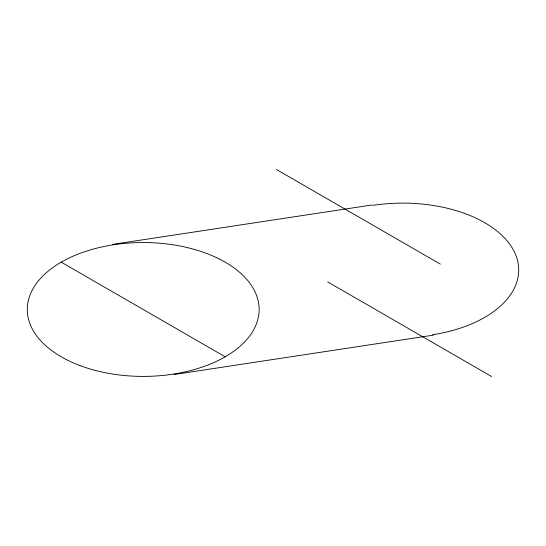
<?xml version="1.0" encoding="UTF-8"?>
<svg xmlns="http://www.w3.org/2000/svg" width="546" height="546" viewBox="0 0 546 546"><rect width="100%" height="100%" fill="white"/><g stroke="black" fill="none" stroke-linecap="round" stroke-linejoin="round"><path stroke-width="0.82" d="M112.469 244.403L372.044 204.968M173.949 374.549L433.517 335.114M276.413 169.478L440.349 264.127M327.641 281.873L491.584 376.522M61.234 262.155L225.184 356.804M372.85 205.385A115.923 66.926 0 0 1 514.776 252.764A115.923 66.926 0 0 1 432.698 334.698M79.832 365.52A115.929 66.933 0 0 0 258.961 313.145A115.929 66.933 0 0 0 90.827 249.768A115.929 66.933 0 0 0 79.832 365.52"/></g></svg>
